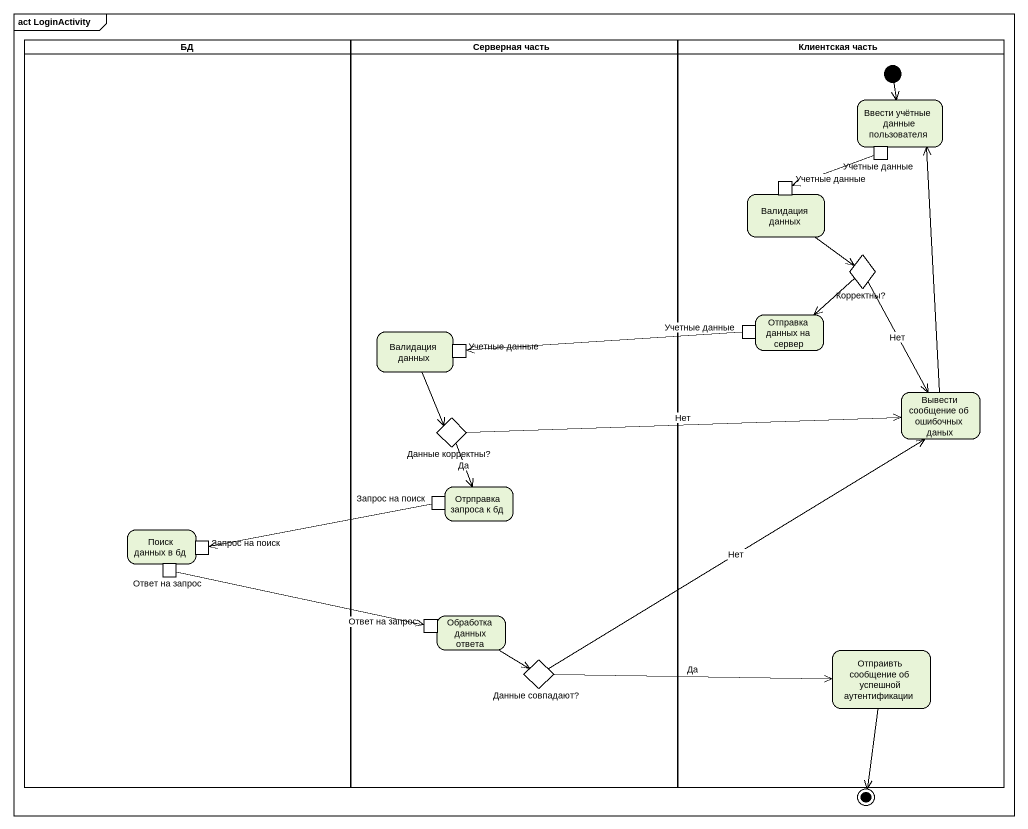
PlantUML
@startuml
mainframe act LoginActivity
hide empty description
state БД <<partition>> {
  state "Поиск данных в бд" as Поиск_данных_в_бд {
    state "Запрос на поиск" as Запрос_на_поиск_2 <<inputPin>>
    state "Ответ на запрос" as Ответ_на_запрос <<outputPin>>
  }
}
state "Серверная часть" as Серверная_часть <<partition>> {
  state "Валидация данных" as Валидация_данных_2 {
    state "Учетные данные" as Учетные_данные_3 <<inputPin>>
  }
  state "Данные корректны?" as Данные_корректны <<choice>>
  state "Отрправка запроса к бд" as Отрправка_запроса_к_бд {
    state "Запрос на поиск" as Запрос_на_поиск <<outputPin>>
  }
  state "Обработка данных ответа" as Обработка_данных_ответа {
    state "Ответ на запрос" as Ответ_на_запрос_2 <<inputPin>>
  }
  state "Данные совпадают?" as Данные_совпадают <<choice>>
}
state "Клиентская часть" as Клиентская_часть <<partition>> {
  state "Ввести учётные данные пользователя" as Ввести_учётные_данные {
    state "Учетные данные" as Учетные_данные <<outputPin>>
  }
  state "Валидация данных" as Валидация_данных {
    state pin1 <<inputPin>>
  }
  state "Корректны?" as Корректны <<choice>>
  state "Отправка данных на сервер" as Отправка_данных_на_сервер {
    state "Учетные данные" as Учетные_данные_2 <<outputPin>>
  }
  state "Вывести сообщение об ошибочных даных" as Вывести_сообщение_об
  state "Отпраивть сообщение об успешной аутентификации" as Отпраивть_сообщение_об
  [*] --> Ввести_учётные_данные
}
state final1 <<end>>
Учетные_данные -left-> pin1 : Учетные данные
Валидация_данных --> Корректны
Корректны --> Отправка_данных_на_сервер
Корректны --> Вывести_сообщение_об : Нет
Учетные_данные_2 -left-> Учетные_данные_3
Валидация_данных_2 --> Данные_корректны
Вывести_сообщение_об -up-> Ввести_учётные_данные
Данные_корректны -right-> Вывести_сообщение_об : Нет
Данные_корректны --> Отрправка_запроса_к_бд : Да
Запрос_на_поиск -left-> Запрос_на_поиск_2
Ответ_на_запрос -right-> Ответ_на_запрос_2
Обработка_данных_ответа --> Данные_совпадают
Данные_совпадают -up-> Вывести_сообщение_об : Нет
Данные_совпадают -right-> Отпраивть_сообщение_об : Да
Отпраивть_сообщение_об --> final1
@enduml
